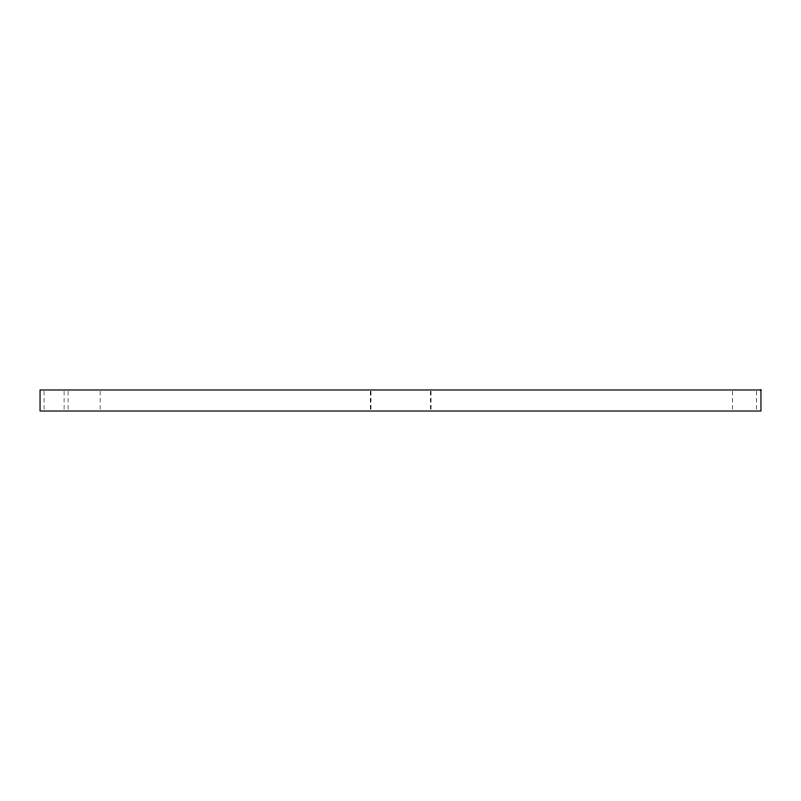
<?xml version="1.0" encoding="UTF-8"?>
<svg xmlns="http://www.w3.org/2000/svg" width="801" height="801" viewBox="0 0 801 801"><rect width="100%" height="100%" fill="white"/><g stroke="black" fill="none" stroke-linecap="round" stroke-linejoin="round"><path stroke-width="0.6" stroke-dasharray="4 3" d="M756.444 391.228L756.444 409.772M732.414 391.228L732.414 409.772M431.048 391.228L431.048 411.013M430.537 391.228L430.537 409.772M370.973 391.228L370.973 411.013M370.462 391.228L370.462 411.013M100.125 391.228L100.125 411.013M68.085 391.228L68.085 411.013M64.08 391.228L64.08 411.013M44.055 391.228L44.055 411.013"/><path stroke-width="1.2" d="M760.95 389.987L40.05 389.987L40.05 411.013L760.95 411.013L760.95 389.987"/></g></svg>
